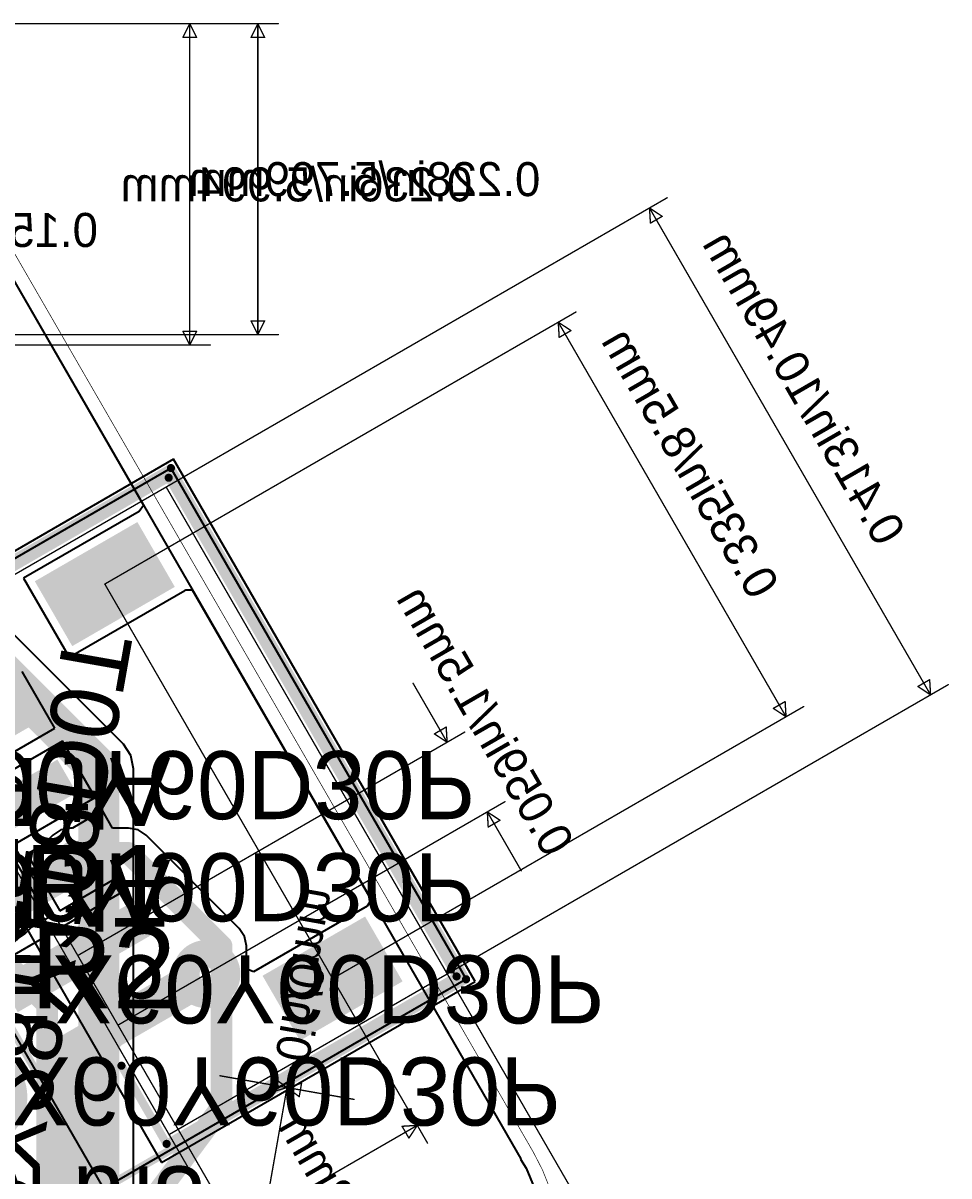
# Model space of a CAD drawing. Header units: millimetres. Extents: x 44.3 to 117.6, y 98.8 to 161.5.
# Drawn here: x 91.8 to 109.08, y 128.45 to 149.96 of the extents above; entities that cross this region are included whole.
import ezdxf

# ---------------------------------------------------------------- set-up
doc = ezdxf.new("R2010")
doc.units = ezdxf.units.MM
for name, color, linetype in [('BottomLayer', 5, 'Continuous'), ('BottomOverlay', 54, 'Continuous'), ('BottomPaste', 16, 'Continuous'), ('BottomSolder', 6, 'Continuous'), ('KeepOutLayer', 6, 'Continuous'), ('Mechanical10', 56, 'Continuous'), ('Mechanical13', 56, 'Continuous'), ('Mechanical15', 56, 'Continuous'), ('Mechanical2', 216, 'Continuous'), ('Mechanical4', 56, 'Continuous'), ('Mechanical5', 56, 'Continuous'), ('Mechanical7', 56, 'Continuous'), ('Mechanical8', 56, 'Continuous'), ('MultiLayer', 9, 'Continuous'), ('PadHoleLayer', 156, 'Continuous'), ('TopLayer', 1, 'Continuous'), ('TopOverlay', 2, 'Continuous'), ('TopPaste', 8, 'Continuous'), ('TopSolder', 216, 'Continuous')]:
    doc.layers.add(name, color=color, linetype=linetype)
doc.styles.add('Arial', font='arial.ttf', dxfattribs={"height": 0.2})

# ---------------------------------------------------------------- blocks, each defined once
blk = doc.blocks.new('PCBC_________1_2')
at = {"layer": 'BottomLayer'}
h = blk.add_hatch(color=5, dxfattribs=at)
edge = h.paths.add_edge_path()
edge.add_arc((0, 10.16), 0.85, 0, 360)
h = blk.add_hatch(color=5, dxfattribs=at)
edge = h.paths.add_edge_path()
edge.add_arc((0, 7.62), 0.85, 0, 360)
h = blk.add_hatch(color=5, dxfattribs=at)
edge = h.paths.add_edge_path()
edge.add_arc((0, 5.08), 0.85, 0, 360)
blk.add_hatch(color=5, dxfattribs=at).paths.add_polyline_path([(-0.85, 3.39), (0.85, 3.39), (0.85, 1.69), (-0.85, 1.69)])
h = blk.add_hatch(color=5, dxfattribs=at)
edge = h.paths.add_edge_path()
edge.add_arc((0, 0), 0.85, 0, 360)
at = {"layer": 'BottomSolder'}
h = blk.add_hatch(color=6, dxfattribs=at)
edge = h.paths.add_edge_path()
edge.add_arc((0, 10.16), 0.952, 0, 360)
h = blk.add_hatch(color=6, dxfattribs=at)
edge = h.paths.add_edge_path()
edge.add_arc((0, 7.62), 0.952, 0, 360)
h = blk.add_hatch(color=6, dxfattribs=at)
edge = h.paths.add_edge_path()
edge.add_arc((0, 5.08), 0.952, 0, 360)
blk.add_hatch(color=6, dxfattribs=at).paths.add_polyline_path([(-0.952, 3.492), (0.952, 3.492), (0.952, 1.588), (-0.952, 1.588)])
h = blk.add_hatch(color=6, dxfattribs=at)
edge = h.paths.add_edge_path()
edge.add_arc((0, 0), 0.952, 0, 360)
at = {"layer": 'MultiLayer'}
h = blk.add_hatch(color=9, dxfattribs=at)
edge = h.paths.add_edge_path()
edge.add_arc((0, 10.16), 0.85, 0, 360)
h = blk.add_hatch(color=9, dxfattribs=at)
edge = h.paths.add_edge_path()
edge.add_arc((0, 7.62), 0.85, 0, 360)
h = blk.add_hatch(color=9, dxfattribs=at)
edge = h.paths.add_edge_path()
edge.add_arc((0, 5.08), 0.85, 0, 360)
blk.add_hatch(color=9, dxfattribs=at).paths.add_polyline_path([(-0.85, 3.39), (0.85, 3.39), (0.85, 1.69), (-0.85, 1.69)])
h = blk.add_hatch(color=9, dxfattribs=at)
edge = h.paths.add_edge_path()
edge.add_arc((0, 0), 0.85, 0, 360)
at = {"layer": 'PadHoleLayer'}
h = blk.add_hatch(color=156, dxfattribs=at)
edge = h.paths.add_edge_path()
edge.add_arc((0, 10.16), 0.55, 0, 360)
h = blk.add_hatch(color=156, dxfattribs=at)
edge = h.paths.add_edge_path()
edge.add_arc((0, 7.62), 0.55, 0, 360)
h = blk.add_hatch(color=156, dxfattribs=at)
edge = h.paths.add_edge_path()
edge.add_arc((0, 5.08), 0.55, 0, 360)
h = blk.add_hatch(color=156, dxfattribs=at)
edge = h.paths.add_edge_path()
edge.add_arc((0, 2.54), 0.55, 0, 360)
h = blk.add_hatch(color=156, dxfattribs=at)
edge = h.paths.add_edge_path()
edge.add_arc((0, 0), 0.55, 0, 360)
at = {"layer": 'TopLayer'}
h = blk.add_hatch(color=1, dxfattribs=at)
edge = h.paths.add_edge_path()
edge.add_arc((0, 10.16), 0.85, 0, 360)
h = blk.add_hatch(color=1, dxfattribs=at)
edge = h.paths.add_edge_path()
edge.add_arc((0, 7.62), 0.85, 0, 360)
h = blk.add_hatch(color=1, dxfattribs=at)
edge = h.paths.add_edge_path()
edge.add_arc((0, 5.08), 0.85, 0, 360)
blk.add_hatch(color=1, dxfattribs=at).paths.add_polyline_path([(-0.85, 3.39), (0.85, 3.39), (0.85, 1.69), (-0.85, 1.69)])
h = blk.add_hatch(color=1, dxfattribs=at)
edge = h.paths.add_edge_path()
edge.add_arc((0, 0), 0.85, 0, 360)
at = {"layer": 'TopSolder'}
h = blk.add_hatch(color=216, dxfattribs=at)
edge = h.paths.add_edge_path()
edge.add_arc((0, 10.16), 0.952, 0, 360)
h = blk.add_hatch(color=216, dxfattribs=at)
edge = h.paths.add_edge_path()
edge.add_arc((0, 7.62), 0.952, 0, 360)
h = blk.add_hatch(color=216, dxfattribs=at)
edge = h.paths.add_edge_path()
edge.add_arc((0, 5.08), 0.952, 0, 360)
blk.add_hatch(color=216, dxfattribs=at).paths.add_polyline_path([(-0.952, 3.492), (0.952, 3.492), (0.952, 1.588), (-0.952, 1.588)])
h = blk.add_hatch(color=216, dxfattribs=at)
edge = h.paths.add_edge_path()
edge.add_arc((0, 0), 0.952, 0, 360)
blk = doc.blocks.new('FP_RMCF0402_MFG_3')
at = {"layer": 'TopLayer'}
for points in [[(-0.75, 0.3), (-0.25, 0.3), (-0.25, -0.3), (-0.75, -0.3)], [(0.25, 0.3), (0.75, 0.3), (0.75, -0.3), (0.25, -0.3)]]:
    blk.add_hatch(color=1, dxfattribs=at).paths.add_polyline_path(points)
at = {"layer": 'TopPaste'}
for points in [[(-0.75, 0.3), (-0.25, 0.3), (-0.25, -0.3), (-0.75, -0.3)], [(0.25, 0.3), (0.75, 0.3), (0.75, -0.3), (0.25, -0.3)]]:
    blk.add_hatch(color=8, dxfattribs=at).paths.add_polyline_path(points)
at = {"layer": 'TopSolder'}
for points in [[(-0.75, 0.3), (-0.25, 0.3), (-0.25, -0.3), (-0.75, -0.3)], [(0.25, 0.3), (0.75, 0.3), (0.75, -0.3), (0.25, -0.3)]]:
    blk.add_hatch(color=216, dxfattribs=at).paths.add_polyline_path(points)
at = {"layer": 'Mechanical10', "const_width": 0.1}
for points in [[(0, -0.5), (0, 0.5)], [(-0.5, 0), (0.5, 0)]]:
    blk.add_lwpolyline(points, dxfattribs=at)
at = {"layer": 'Mechanical10', "const_width": 0.05}
for points in [[(-0.025, 0.5, 1), (0.025, 0.5, 1)], [(-0.525, 0, 1), (-0.475, 0, 1)], [(0.475, 0, 1), (0.525, 0, 1)], [(-0.025, -0.5, 1), (0.025, -0.5, 1)]]:
    blk.add_lwpolyline(points, format="xyb", close=True, dxfattribs=at)
at = {"layer": 'Mechanical2', "const_width": 0.2}
for points in [[(-0.55, 0.275), (0.55, 0.275)], [(-0.55, -0.275), (-0.55, 0.275)], [(0.55, -0.275), (0.55, 0.275)], [(-0.55, -0.275), (0.55, -0.275)]]:
    blk.add_lwpolyline(points, dxfattribs=at)
at = {"layer": 'Mechanical2', "const_width": 0.1}
for points in [[(-0.6, 0.275, 1), (-0.5, 0.275, 1)], [(-0.6, 0.275, 1), (-0.5, 0.275, 1)], [(0.5, 0.275, 1), (0.6, 0.275, 1)], [(0.5, 0.275, 1), (0.6, 0.275, 1)], [(-0.6, -0.275, 1), (-0.5, -0.275, 1)], [(-0.6, -0.275, 1), (-0.5, -0.275, 1)], [(0.5, -0.275, 1), (0.6, -0.275, 1)], [(0.5, -0.275, 1), (0.6, -0.275, 1)]]:
    blk.add_lwpolyline(points, format="xyb", close=True, dxfattribs=at)
at = {"layer": 'Mechanical4', "const_width": 0.2}
for points in [[(-0.85, 0.4), (0.85, 0.4)], [(-0.85, -0.4), (-0.85, 0.4)], [(0.85, -0.4), (0.85, 0.4)], [(-0.85, -0.4), (0.85, -0.4)]]:
    blk.add_lwpolyline(points, dxfattribs=at)
at = {"layer": 'Mechanical4', "const_width": 0.1}
for points in [[(-0.9, 0.4, 1), (-0.8, 0.4, 1)], [(-0.9, 0.4, 1), (-0.8, 0.4, 1)], [(0.8, 0.4, 1), (0.9, 0.4, 1)], [(0.8, 0.4, 1), (0.9, 0.4, 1)], [(-0.9, -0.4, 1), (-0.8, -0.4, 1)], [(-0.9, -0.4, 1), (-0.8, -0.4, 1)], [(0.8, -0.4, 1), (0.9, -0.4, 1)], [(0.8, -0.4, 1), (0.9, -0.4, 1)]]:
    blk.add_lwpolyline(points, format="xyb", close=True, dxfattribs=at)
at = {"layer": 'Mechanical8', "const_width": 0.2}
for points in [[(-0.85, 0.4), (0.85, 0.4)], [(-0.85, -0.4), (-0.85, 0.4)], [(0.85, -0.4), (0.85, 0.4)], [(-0.85, -0.4), (0.85, -0.4)]]:
    blk.add_lwpolyline(points, dxfattribs=at)
at = {"layer": 'Mechanical8', "const_width": 0.1}
for points in [[(-0.9, 0.4, 1), (-0.8, 0.4, 1)], [(-0.9, 0.4, 1), (-0.8, 0.4, 1)], [(0.8, 0.4, 1), (0.9, 0.4, 1)], [(0.8, 0.4, 1), (0.9, 0.4, 1)], [(-0.9, -0.4, 1), (-0.8, -0.4, 1)], [(-0.9, -0.4, 1), (-0.8, -0.4, 1)], [(0.8, -0.4, 1), (0.9, -0.4, 1)], [(0.8, -0.4, 1), (0.9, -0.4, 1)]]:
    blk.add_lwpolyline(points, format="xyb", close=True, dxfattribs=at)
at = {"layer": 'TopOverlay', "const_width": 0.2}
for points in [[(-0.55, 0.7), (0.55, 0.7)], [(-0.55, -0.7), (0.55, -0.7)]]:
    blk.add_lwpolyline(points, dxfattribs=at)
at = {"layer": 'TopOverlay', "const_width": 0.1}
for points in [[(-0.6, 0.7, 1), (-0.5, 0.7, 1)], [(0.5, 0.7, 1), (0.6, 0.7, 1)], [(-0.6, -0.7, 1), (-0.5, -0.7, 1)], [(0.5, -0.7, 1), (0.6, -0.7, 1)]]:
    blk.add_lwpolyline(points, format="xyb", close=True, dxfattribs=at)
at = {"layer": 'Mechanical8'}
blk.add_text('R2', height=1, dxfattribs=at).set_placement((0, 0))
blk = doc.blocks.new('FP_RMCF0402_MFG_4')
at = {"layer": 'TopLayer'}
for points in [[(-0.75, 0.3), (-0.25, 0.3), (-0.25, -0.3), (-0.75, -0.3)], [(0.25, 0.3), (0.75, 0.3), (0.75, -0.3), (0.25, -0.3)]]:
    blk.add_hatch(color=1, dxfattribs=at).paths.add_polyline_path(points)
at = {"layer": 'TopPaste'}
for points in [[(-0.75, 0.3), (-0.25, 0.3), (-0.25, -0.3), (-0.75, -0.3)], [(0.25, 0.3), (0.75, 0.3), (0.75, -0.3), (0.25, -0.3)]]:
    blk.add_hatch(color=8, dxfattribs=at).paths.add_polyline_path(points)
at = {"layer": 'TopSolder'}
for points in [[(-0.75, 0.3), (-0.25, 0.3), (-0.25, -0.3), (-0.75, -0.3)], [(0.25, 0.3), (0.75, 0.3), (0.75, -0.3), (0.25, -0.3)]]:
    blk.add_hatch(color=216, dxfattribs=at).paths.add_polyline_path(points)
at = {"layer": 'Mechanical10', "const_width": 0.1}
for points in [[(0, -0.5), (0, 0.5)], [(-0.5, 0), (0.5, 0)]]:
    blk.add_lwpolyline(points, dxfattribs=at)
at = {"layer": 'Mechanical10', "const_width": 0.05}
for points in [[(-0.025, 0.5, 1), (0.025, 0.5, 1)], [(-0.525, 0, 1), (-0.475, 0, 1)], [(0.475, 0, 1), (0.525, 0, 1)], [(-0.025, -0.5, 1), (0.025, -0.5, 1)]]:
    blk.add_lwpolyline(points, format="xyb", close=True, dxfattribs=at)
at = {"layer": 'Mechanical2', "const_width": 0.2}
for points in [[(-0.55, -0.275), (-0.55, 0.275)], [(-0.55, 0.275), (0.55, 0.275)], [(0.55, -0.275), (0.55, 0.275)], [(-0.55, -0.275), (0.55, -0.275)]]:
    blk.add_lwpolyline(points, dxfattribs=at)
at = {"layer": 'Mechanical2', "const_width": 0.1}
for points in [[(-0.6, 0.275, 1), (-0.5, 0.275, 1)], [(-0.6, 0.275, 1), (-0.5, 0.275, 1)], [(0.5, 0.275, 1), (0.6, 0.275, 1)], [(0.5, 0.275, 1), (0.6, 0.275, 1)], [(-0.6, -0.275, 1), (-0.5, -0.275, 1)], [(-0.6, -0.275, 1), (-0.5, -0.275, 1)], [(0.5, -0.275, 1), (0.6, -0.275, 1)], [(0.5, -0.275, 1), (0.6, -0.275, 1)]]:
    blk.add_lwpolyline(points, format="xyb", close=True, dxfattribs=at)
at = {"layer": 'Mechanical4', "const_width": 0.2}
for points in [[(-0.85, -0.4), (-0.85, 0.4)], [(-0.85, 0.4), (0.85, 0.4)], [(0.85, -0.4), (0.85, 0.4)], [(-0.85, -0.4), (0.85, -0.4)]]:
    blk.add_lwpolyline(points, dxfattribs=at)
at = {"layer": 'Mechanical4', "const_width": 0.1}
for points in [[(-0.9, 0.4, 1), (-0.8, 0.4, 1)], [(-0.9, 0.4, 1), (-0.8, 0.4, 1)], [(0.8, 0.4, 1), (0.9, 0.4, 1)], [(0.8, 0.4, 1), (0.9, 0.4, 1)], [(-0.9, -0.4, 1), (-0.8, -0.4, 1)], [(-0.9, -0.4, 1), (-0.8, -0.4, 1)], [(0.8, -0.4, 1), (0.9, -0.4, 1)], [(0.8, -0.4, 1), (0.9, -0.4, 1)]]:
    blk.add_lwpolyline(points, format="xyb", close=True, dxfattribs=at)
at = {"layer": 'Mechanical8', "const_width": 0.2}
for points in [[(-0.85, -0.4), (-0.85, 0.4)], [(-0.85, 0.4), (0.85, 0.4)], [(0.85, -0.4), (0.85, 0.4)], [(-0.85, -0.4), (0.85, -0.4)]]:
    blk.add_lwpolyline(points, dxfattribs=at)
at = {"layer": 'Mechanical8', "const_width": 0.1}
for points in [[(-0.9, 0.4, 1), (-0.8, 0.4, 1)], [(-0.9, 0.4, 1), (-0.8, 0.4, 1)], [(0.8, 0.4, 1), (0.9, 0.4, 1)], [(0.8, 0.4, 1), (0.9, 0.4, 1)], [(-0.9, -0.4, 1), (-0.8, -0.4, 1)], [(-0.9, -0.4, 1), (-0.8, -0.4, 1)], [(0.8, -0.4, 1), (0.9, -0.4, 1)], [(0.8, -0.4, 1), (0.9, -0.4, 1)]]:
    blk.add_lwpolyline(points, format="xyb", close=True, dxfattribs=at)
at = {"layer": 'TopOverlay', "const_width": 0.2}
for points in [[(-0.55, 0.7), (0.55, 0.7)], [(-0.55, -0.7), (0.55, -0.7)]]:
    blk.add_lwpolyline(points, dxfattribs=at)
at = {"layer": 'TopOverlay', "const_width": 0.1}
for points in [[(-0.6, 0.7, 1), (-0.5, 0.7, 1)], [(0.5, 0.7, 1), (0.6, 0.7, 1)], [(-0.6, -0.7, 1), (-0.5, -0.7, 1)], [(0.5, -0.7, 1), (0.6, -0.7, 1)]]:
    blk.add_lwpolyline(points, format="xyb", close=True, dxfattribs=at)
at = {"layer": 'Mechanical8'}
blk.add_text('R1', height=1, dxfattribs=at).set_placement((0, 0))
blk = doc.blocks.new('CONN_S5B_ZR_SM4A_TF_JST_B_5')
at = {"layer": 'Mechanical7', "const_width": 0.0254}
for points in [[(3, 0), (-13.048, 0)], [(-12.667, 0), (-12.794, -0.254)], [(-12.54, -0.254), (-12.667, 0)], [(-12.667, 0), (-12.667, -5.799)], [(-2.245, 0.195), (-11.778, 0.195)], [(-11.397, 0.195), (-11.524, -0.059)], [(-11.27, -0.059), (-11.397, 0.195)], [(-11.397, 0.195), (-11.397, -5.799)], [(-11.27, -0.059), (-11.524, -0.059)], [(-12.54, -0.254), (-12.794, -0.254)], [(-12.54, -5.545), (-12.794, -5.545)], [(-12.667, -5.799), (-12.794, -5.545)], [(-12.54, -5.545), (-12.667, -5.799)], [(-11.27, -5.545), (-11.524, -5.545)], [(-11.397, -5.799), (-11.524, -5.545)], [(-11.27, -5.545), (-11.397, -5.799)], [(-2.245, -5.799), (-13.048, -5.799)], [(-2.245, -5.799), (-11.778, -5.799)]]:
    blk.add_lwpolyline(points, dxfattribs=at)
at = {"layer": 'Mechanical7', "const_width": 0.0127}
for points in [[(-13.055, 0, 1), (-13.042, 0, 1)], [(-12.674, 0, 1), (-12.661, 0, 1)], [(-12.674, 0, 1), (-12.661, 0, 1)], [(-12.674, 0, 1), (-12.661, 0, 1)], [(-11.785, 0.195, 1), (-11.772, 0.195, 1)], [(-11.404, 0.195, 1), (-11.391, 0.195, 1)], [(-11.404, 0.195, 1), (-11.391, 0.195, 1)], [(-11.404, 0.195, 1), (-11.391, 0.195, 1)], [(-11.531, -0.059, 1), (-11.518, -0.059, 1)], [(-11.531, -0.059, 1), (-11.518, -0.059, 1)], [(-11.277, -0.059, 1), (-11.264, -0.059, 1)], [(-11.277, -0.059, 1), (-11.264, -0.059, 1)], [(-12.801, -0.254, 1), (-12.788, -0.254, 1)], [(-12.801, -0.254, 1), (-12.788, -0.254, 1)], [(-12.547, -0.254, 1), (-12.534, -0.254, 1)], [(-12.547, -0.254, 1), (-12.534, -0.254, 1)], [(-12.801, -5.545, 1), (-12.788, -5.545, 1)], [(-12.801, -5.545, 1), (-12.788, -5.545, 1)], [(-12.547, -5.545, 1), (-12.534, -5.545, 1)], [(-12.547, -5.545, 1), (-12.534, -5.545, 1)], [(-11.531, -5.545, 1), (-11.518, -5.545, 1)], [(-11.531, -5.545, 1), (-11.518, -5.545, 1)], [(-11.277, -5.545, 1), (-11.264, -5.545, 1)], [(-11.277, -5.545, 1), (-11.264, -5.545, 1)], [(-13.055, -5.799, 1), (-13.042, -5.799, 1)], [(-12.674, -5.799, 1), (-12.661, -5.799, 1)], [(-12.674, -5.799, 1), (-12.661, -5.799, 1)], [(-12.674, -5.799, 1), (-12.661, -5.799, 1)], [(-11.785, -5.799, 1), (-11.772, -5.799, 1)], [(-11.404, -5.799, 1), (-11.391, -5.799, 1)], [(-11.404, -5.799, 1), (-11.391, -5.799, 1)], [(-11.404, -5.799, 1), (-11.391, -5.799, 1)]]:
    blk.add_lwpolyline(points, format="xyb", close=True, dxfattribs=at)
at = {"layer": 'Mechanical7', "text_generation_flag": 2}
for s, p in [('0.154in/3.902mm', (-9.683, -1.634)), ('0.228in/5.799mm', (-17.938, -2.582)), ('0.236in/5.994mm', (-16.668, -2.484))]:
    blk.add_text(s, height=0.635, rotation=180, dxfattribs=at).set_placement(p)
blk = doc.blocks.new('CONN_S5B_ZR_SM4A_TF_JST_B_6')
at = {"layer": 'Mechanical7', "const_width": 0.0254}
for points in [[(10.785, 1.27), (10.785, 0)], [(10.658, 0.254), (10.785, 0)], [(10.658, 0.254), (10.912, 0.254)], [(10.912, 0.254), (10.785, 0)], [(0, 0), (11.166, 0)], [(0, 0), (11.166, 0)], [(10.785, 0), (10.658, -0.254)], [(10.785, 0), (10.785, -1.27)], [(10.785, 0), (10.912, -0.254)], [(10.658, -0.254), (10.912, -0.254)]]:
    blk.add_lwpolyline(points, dxfattribs=at)
at = {"layer": 'Mechanical7', "const_width": 0.0127}
for points in [[(10.779, 1.27, 1), (10.791, 1.27, 1)], [(10.652, 0.254, 1), (10.664, 0.254, 1)], [(10.652, 0.254, 1), (10.664, 0.254, 1)], [(10.906, 0.254, 1), (10.918, 0.254, 1)], [(10.906, 0.254, 1), (10.918, 0.254, 1)], [(10.779, 0, 1), (10.791, 0, 1)], [(10.779, 0, 1), (10.791, 0, 1)], [(10.779, 0, 1), (10.791, 0, 1)], [(10.779, 0, 1), (10.791, 0, 1)], [(10.779, 0, 1), (10.791, 0, 1)], [(10.779, 0, 1), (10.791, 0, 1)], [(11.16, 0, 1), (11.172, 0, 1)], [(11.16, 0, 1), (11.172, 0, 1)], [(10.652, -0.254, 1), (10.664, -0.254, 1)], [(10.652, -0.254, 1), (10.664, -0.254, 1)], [(10.906, -0.254, 1), (10.918, -0.254, 1)], [(10.906, -0.254, 1), (10.918, -0.254, 1)], [(10.779, -1.27, 1), (10.791, -1.27, 1)]]:
    blk.add_lwpolyline(points, format="xyb", close=True, dxfattribs=at)
at = {"layer": 'Mechanical7', "text_generation_flag": 2}
for s, height, p in [('Default Padstyle: RX28Y118D0T', 1.27, (-6.208, 5.563)), ('0in/0mm', 0.635, (11.293, 0.318))]:
    blk.add_text(s, height=height, rotation=180, dxfattribs=at).set_placement(p)
blk = doc.blocks.new('CONN_S5B_ZR_SM4A_TF_JST_B_7')
at = {"layer": 'BottomLayer'}
for points in [[(-0.356, 1.499), (0.356, 1.499), (0.356, -1.499), (-0.356, -1.499)], [(1.144, 1.499), (1.856, 1.499), (1.856, -1.499), (1.144, -1.499)], [(2.644, 1.499), (3.356, 1.499), (3.356, -1.499), (2.644, -1.499)], [(4.144, 1.499), (4.856, 1.499), (4.856, -1.499), (4.144, -1.499)], [(5.644, 1.499), (6.356, 1.499), (6.356, -1.499), (5.644, -1.499)], [(-0.653, -2.899), (-0.653, -4.905), (-1.847, -4.905), (-1.847, -2.899)], [(7.847, -2.899), (7.847, -4.905), (6.653, -4.905), (6.653, -2.899)]]:
    blk.add_hatch(color=5, dxfattribs=at).paths.add_polyline_path(points)
at = {"layer": 'BottomPaste'}
for points in [[(-0.356, 1.499), (0.356, 1.499), (0.356, -1.499), (-0.356, -1.499)], [(1.144, 1.499), (1.856, 1.499), (1.856, -1.499), (1.144, -1.499)], [(2.644, 1.499), (3.356, 1.499), (3.356, -1.499), (2.644, -1.499)], [(4.144, 1.499), (4.856, 1.499), (4.856, -1.499), (4.144, -1.499)], [(5.644, 1.499), (6.356, 1.499), (6.356, -1.499), (5.644, -1.499)], [(-0.653, -2.899), (-0.653, -4.905), (-1.847, -4.905), (-1.847, -2.899)], [(7.847, -2.899), (7.847, -4.905), (6.653, -4.905), (6.653, -2.899)]]:
    blk.add_hatch(color=16, dxfattribs=at).paths.add_polyline_path(points)
at = {"layer": 'BottomSolder'}
for points in [[(-0.356, 1.499), (0.356, 1.499), (0.356, -1.499), (-0.356, -1.499)], [(1.144, 1.499), (1.856, 1.499), (1.856, -1.499), (1.144, -1.499)], [(2.644, 1.499), (3.356, 1.499), (3.356, -1.499), (2.644, -1.499)], [(4.144, 1.499), (4.856, 1.499), (4.856, -1.499), (4.144, -1.499)], [(5.644, 1.499), (6.356, 1.499), (6.356, -1.499), (5.644, -1.499)], [(-0.551, -2.797), (-0.551, -5.007), (-1.948, -5.007), (-1.948, -2.797)], [(7.948, -2.797), (7.948, -5.007), (6.551, -5.007), (6.551, -2.797)]]:
    blk.add_hatch(color=6, dxfattribs=at).paths.add_polyline_path(points)
at = {"layer": 'BottomOverlay', "const_width": 0.152}
for points in [[(-0.688, 0.322), (-2.372, 0.322)], [(-2.372, 0.322), (-2.372, -5.926)], [(8.372, 0.322), (8.372, -5.926)], [(8.372, -5.926), (-2.372, -5.926)]]:
    blk.add_lwpolyline(points, dxfattribs=at)
at = {"layer": 'BottomOverlay', "const_width": 0.0762}
for points in [[(-2.41, 0.322, 1), (-2.334, 0.322, 1)], [(-2.41, 0.322, 1), (-2.334, 0.322, 1)], [(-0.726, 0.322, 1), (-0.65, 0.322, 1)], [(-2.41, -5.926, 1), (-2.334, -5.926, 1)], [(-2.41, -5.926, 1), (-2.334, -5.926, 1)], [(8.334, -5.926, 1), (8.41, -5.926, 1)], [(8.334, -5.926, 1), (8.41, -5.926, 1)]]:
    blk.add_lwpolyline(points, format="xyb", close=True, dxfattribs=at)
at = {"layer": 'Mechanical13', "const_width": 0.0254}
for points in [[(8.245, 0.195), (-2.245, 0.195)], [(-2.245, 0.195), (-2.245, -5.799)], [(8.245, 0.195), (8.245, -5.799)], [(8.245, -5.799), (-2.245, -5.799)]]:
    blk.add_lwpolyline(points, dxfattribs=at)
at = {"layer": 'Mechanical13'}
for points, const_width in [([(-2.251, 0.195, 1), (-2.239, 0.195, 1)], 0.0127), ([(-2.251, 0.195, 1), (-2.239, 0.195, 1)], 0.0127), ([(0.381, -1.905, 1), (-0.381, -1.905, 1)], 0.508), ([(-0.508, -1.905, 1), (-0.254, -1.905, 1)], 0.254), ([(0.254, -1.905, 1), (0.508, -1.905, 1)], 0.254), ([(-2.251, -5.799, 1), (-2.239, -5.799, 1)], 0.0127), ([(-2.251, -5.799, 1), (-2.239, -5.799, 1)], 0.0127), ([(8.239, -5.799, 1), (8.251, -5.799, 1)], 0.0127), ([(8.239, -5.799, 1), (8.251, -5.799, 1)], 0.0127)]:
    blk.add_lwpolyline(points, format="xyb", close=True, dxfattribs=dict(at, const_width=const_width))
at = {"layer": 'Mechanical15'}
for p, q in [((-2.507, -6.053), (-2.507, 1.753)), ((-2.507, 1.753), (8.507, 1.753)), ((8.507, 1.753), (8.507, -6.053)), ((8.507, -6.053), (-2.507, -6.053))]:
    blk.add_line(p, q, dxfattribs=at)
at = {"layer": 'Mechanical15', "const_width": 0.152}
for points in [[(-2.507, 1.753), (-2.507, -6.053)], [(8.507, 1.753), (-2.507, 1.753)], [(8.507, 1.753), (8.507, -6.053)], [(8.507, -6.053), (-2.507, -6.053)]]:
    blk.add_lwpolyline(points, dxfattribs=at)
at = {"layer": 'Mechanical15', "const_width": 0.0762}
for points in [[(-2.545, -6.053, 1), (-2.469, -6.053, 1)], [(-2.545, -6.053, 1), (-2.469, -6.053, 1)], [(8.469, -6.053, 1), (8.545, -6.053, 1)], [(8.469, -6.053, 1), (8.545, -6.053, 1)]]:
    blk.add_lwpolyline(points, format="xyb", close=True, dxfattribs=at)
at = {"layer": 'Mechanical5'}
for p, q in [((-2.626, 0.576), (-2.626, -6.18)), ((8.626, 0.576), (-2.626, 0.576)), ((8.626, -6.18), (8.626, 0.576)), ((-2.626, -6.18), (8.626, -6.18))]:
    blk.add_line(p, q, dxfattribs=at)
at = {"layer": 'Mechanical7', "const_width": 0.0254}
for points in [[(3, 0), (-13.048, 0)], [(-2.245, 0.195), (-11.778, 0.195)], [(3, 0), (-4.793, 0)], [(-4.412, 0), (-4.412, -3.902)], [(11.166, 0), (0, 0)], [(11.166, 0), (0, 0)], [(0, 0), (0, -8.339)], [(1.5, 0), (1.5, -8.339)], [(-4.539, -3.648), (-4.412, -3.902)], [(-4.285, -3.648), (-4.539, -3.648)], [(-4.285, -3.648), (-4.412, -3.902)], [(7.25, -3.902), (-4.793, -3.902)], [(-1.25, -3.902), (-1.25, -14.054)], [(7.25, -3.902), (7.25, -14.054)], [(-2.245, -5.799), (-13.048, -5.799)], [(-2.245, -5.799), (-11.778, -5.799)], [(-2.245, -5.799), (-2.245, -16.594)], [(8.245, -5.799), (8.245, -16.594)], [(0, -7.958), (-1.27, -7.958)], [(0, -7.958), (-0.254, -7.831)], [(-0.254, -7.831), (-0.254, -8.085)], [(0, -7.958), (-0.254, -8.085)], [(1.754, -7.831), (1.5, -7.958)], [(2.77, -7.958), (1.5, -7.958)], [(1.754, -8.085), (1.5, -7.958)], [(1.754, -7.831), (1.754, -8.085)], [(-0.996, -13.546), (-1.25, -13.673)], [(-0.996, -13.546), (-0.996, -13.8)], [(7.25, -13.673), (6.996, -13.546)], [(6.996, -13.546), (6.996, -13.8)], [(7.25, -13.673), (-1.25, -13.673)], [(-0.996, -13.8), (-1.25, -13.673)], [(7.25, -13.673), (6.996, -13.8)], [(-1.991, -16.086), (-2.245, -16.213)], [(-1.991, -16.086), (-1.991, -16.34)], [(8.245, -16.213), (7.991, -16.086)], [(7.991, -16.086), (7.991, -16.34)], [(8.245, -16.213), (-2.245, -16.213)], [(-1.991, -16.34), (-2.245, -16.213)], [(8.245, -16.213), (7.991, -16.34)]]:
    blk.add_lwpolyline(points, dxfattribs=at)
at = {"layer": 'Mechanical7', "const_width": 0.0127}
for points in [[(-2.251, 0.195, 1), (-2.239, 0.195, 1)], [(-0.006, 0, 1), (0.006, 0, 1)], [(-0.006, 0, 1), (0.006, 0, 1)], [(-0.006, 0, 1), (0.006, 0, 1)], [(1.494, 0, 1), (1.506, 0, 1)], [(2.994, 0, 1), (3.006, 0, 1)], [(2.994, 0, 1), (3.006, 0, 1)], [(-4.546, -3.648, 1), (-4.533, -3.648, 1)], [(-4.546, -3.648, 1), (-4.533, -3.648, 1)], [(-4.292, -3.648, 1), (-4.279, -3.648, 1)], [(-4.292, -3.648, 1), (-4.279, -3.648, 1)], [(-4.8, -3.902, 1), (-4.787, -3.902, 1)], [(-4.419, -3.902, 1), (-4.406, -3.902, 1)], [(-4.419, -3.902, 1), (-4.406, -3.902, 1)], [(-4.419, -3.902, 1), (-4.406, -3.902, 1)], [(-1.256, -3.902, 1), (-1.244, -3.902, 1)], [(7.244, -3.902, 1), (7.256, -3.902, 1)], [(7.244, -3.902, 1), (7.256, -3.902, 1)], [(-2.251, -5.799, 1), (-2.239, -5.799, 1)], [(-2.251, -5.799, 1), (-2.239, -5.799, 1)], [(-2.251, -5.799, 1), (-2.239, -5.799, 1)], [(8.239, -5.799, 1), (8.251, -5.799, 1)], [(-1.276, -7.958, 1), (-1.264, -7.958, 1)], [(-0.26, -7.831, 1), (-0.248, -7.831, 1)], [(-0.26, -7.831, 1), (-0.248, -7.831, 1)], [(-0.006, -7.958, 1), (0.006, -7.958, 1)], [(-0.006, -7.958, 1), (0.006, -7.958, 1)], [(-0.006, -7.958, 1), (0.006, -7.958, 1)], [(1.494, -7.958, 1), (1.506, -7.958, 1)], [(1.494, -7.958, 1), (1.506, -7.958, 1)], [(1.494, -7.958, 1), (1.506, -7.958, 1)], [(1.748, -7.831, 1), (1.76, -7.831, 1)], [(1.748, -7.831, 1), (1.76, -7.831, 1)], [(2.764, -7.958, 1), (2.776, -7.958, 1)], [(-0.26, -8.085, 1), (-0.248, -8.085, 1)], [(-0.26, -8.085, 1), (-0.248, -8.085, 1)], [(1.748, -8.085, 1), (1.76, -8.085, 1)], [(1.748, -8.085, 1), (1.76, -8.085, 1)], [(-0.006, -8.339, 1), (0.006, -8.339, 1)], [(1.494, -8.339, 1), (1.506, -8.339, 1)], [(-1.002, -13.546, 1), (-0.99, -13.546, 1)], [(-1.002, -13.546, 1), (-0.99, -13.546, 1)], [(6.99, -13.546, 1), (7.002, -13.546, 1)], [(6.99, -13.546, 1), (7.002, -13.546, 1)], [(-1.256, -13.673, 1), (-1.244, -13.673, 1)], [(-1.256, -13.673, 1), (-1.244, -13.673, 1)], [(-1.256, -13.673, 1), (-1.244, -13.673, 1)], [(7.244, -13.673, 1), (7.256, -13.673, 1)], [(7.244, -13.673, 1), (7.256, -13.673, 1)], [(7.244, -13.673, 1), (7.256, -13.673, 1)], [(-1.002, -13.8, 1), (-0.99, -13.8, 1)], [(-1.002, -13.8, 1), (-0.99, -13.8, 1)], [(6.99, -13.8, 1), (7.002, -13.8, 1)], [(6.99, -13.8, 1), (7.002, -13.8, 1)], [(-1.256, -14.054, 1), (-1.244, -14.054, 1)], [(7.244, -14.054, 1), (7.256, -14.054, 1)], [(-1.997, -16.086, 1), (-1.985, -16.086, 1)], [(-1.997, -16.086, 1), (-1.985, -16.086, 1)], [(7.985, -16.086, 1), (7.997, -16.086, 1)], [(7.985, -16.086, 1), (7.997, -16.086, 1)], [(-2.251, -16.213, 1), (-2.239, -16.213, 1)], [(-2.251, -16.213, 1), (-2.239, -16.213, 1)], [(-2.251, -16.213, 1), (-2.239, -16.213, 1)], [(-1.997, -16.34, 1), (-1.985, -16.34, 1)], [(-1.997, -16.34, 1), (-1.985, -16.34, 1)], [(7.985, -16.34, 1), (7.997, -16.34, 1)], [(7.985, -16.34, 1), (7.997, -16.34, 1)], [(8.239, -16.213, 1), (8.251, -16.213, 1)], [(8.239, -16.213, 1), (8.251, -16.213, 1)], [(8.239, -16.213, 1), (8.251, -16.213, 1)], [(-2.251, -16.594, 1), (-2.239, -16.594, 1)], [(8.239, -16.594, 1), (8.251, -16.594, 1)]]:
    blk.add_lwpolyline(points, format="xyb", close=True, dxfattribs=at)
at = {"layer": 'Mechanical7', "text_generation_flag": 2}
for s, height, p in [('Default Padstyle: RX28Y118D0T', 1.27, (-6.207, 5.563)), ('0.154in/3.902mm', 0.635, (-9.683, -1.634)), ('0.059in/1.5mm', 0.635, (-1.314, -8.466)), ('0.335in/8.5mm', 0.635, (0.936, -14.181)), ('0.413in/10.49mm', 0.635, (0.619, -16.721))]:
    blk.add_text(s, height=height, rotation=180, dxfattribs=at).set_placement(p)
blk = doc.blocks.new('CONN_S5B_ZR_SM4A_TF_JST_B_10')
at = {"layer": 'Mechanical7', "text_generation_flag": 2}
for s, p in [('Alt Padstyle 2: OX90Y60D30P', (-5.573, 18.898)), ('Alt Padstyle 1: OX60Y90D30P', (-5.573, 16.993)), ('Right Mtg Padstyle: EX60Y60D30P', (-6.843, 15.088)), ('Left Mtg Padstyle: EX60Y60D30P', (-6.525, 13.183))]:
    blk.add_text(s, height=1.27, rotation=180, dxfattribs=at).set_placement(p)
blk = doc.blocks.new('CONN_S5B_ZR_SM4A_TF_JST_12')
at = {"layer": 'Mechanical7'}
for s, p in [('3rd Mtg Padstyle: EX70Y70D70P', (-6.208, -11.278)), ('Alt Padstyle 1: OX60Y90D30P', (-5.573, -16.993)), ('Alt Padstyle 2: OX90Y60D30P', (-5.573, -18.898))]:
    blk.add_text(s, height=1.27, dxfattribs=at).set_placement(p)

msp = doc.modelspace()

# ---------------------------------------------------------------- linework, layer by layer
at = {"layer": 'BottomLayer'}
for p, q in [((90.052, 147.886), (94.052, 140.957)), ((94.052, 140.957), (93.972, 140.843)), ((93.972, 140.843), (91.815, 139.598)), ((91.815, 139.598), (92.666, 138.124)), ((92.666, 138.124), (94.823, 139.369)), ((94.823, 139.369), (94.844, 139.381)), ((94.844, 139.381), (94.962, 139.382)), ((94.962, 139.382), (98.302, 133.596)), ((92.398, 136.804), (91.788, 137.86)), ((89.529, 135.148), (92.398, 136.804)), ((92.538, 136.561), (89.916, 135.047)), ((93.148, 135.505), (92.538, 136.561)), ((91.219, 134.392), (93.148, 135.505)), ((93.288, 135.262), (92.727, 134.938)), ((93.475, 134.938), (93.288, 135.262)), ((92.511, 134.903), (92.359, 134.802)), ((92.689, 134.938), (92.511, 134.903)), ((92.727, 134.938), (92.689, 134.938)), ((93.773, 134.938), (93.475, 134.938)), ((93.951, 134.903), (93.773, 134.938)), ((94.102, 134.802), (93.951, 134.903)), ((92.359, 134.802), (92.181, 134.623)), ((95.837, 133.066), (94.102, 134.802)), ((92.181, 134.623), (91.88, 134.449)), ((91.88, 134.449), (92.185, 133.922)), ((91.965, 133.794), (91.66, 134.322)), ((92.27, 133.267), (91.965, 133.794)), ((92.185, 133.922), (92.49, 133.394)), ((92.49, 133.394), (93.55, 134.006)), ((93.55, 134.006), (93.58, 134.006)), ((93.58, 134.006), (93.701, 133.885)), ((93.701, 133.885), (93.684, 133.759)), ((93.684, 133.759), (91.364, 132.419)), ((98.302, 133.596), (98.222, 133.482)), ((98.222, 133.482), (96.101, 132.257)), ((91.969, 133.093), (92.27, 133.267)), ((91.682, 132.856), (91.833, 132.957)), ((91.833, 132.957), (91.969, 133.093)), ((95.939, 132.915), (95.837, 133.066)), ((95.974, 132.737), (95.939, 132.915)), ((95.974, 132.311), (95.974, 132.737)), ((96.101, 132.257), (95.974, 132.311))]:
    msp.add_line(p, q, dxfattribs=at)
for points, const_width in [([(91.504, 133.286), (92.689, 134.472)], 0.406), ([(92.689, 134.472), (93.773, 134.472)], 0.406), ([(93.773, 134.472), (95.508, 132.737)], 0.406), ([(95.508, 129.733), (95.508, 132.737)], 0.406), ([(91.821, 131.953), (92.157, 132.289)], 0.406), ([(91.115, 131.953), (91.821, 131.953)], 0.406), ([(92.623, 130.406), (93.477, 131.26)], 0.762), ([(93.477, 131.26), (93.575, 131.26)], 0.406), ([(92.623, 129.775), (92.623, 130.406)], 0.762), ([(92.588, 126.595), (92.623, 129.775)], 0.762), ([(93.551, 127.102), (95.508, 129.733)], 0.406)]:
    msp.add_lwpolyline(points, dxfattribs=dict(at, const_width=const_width))
for points, const_width in [([(92.587, 134.472, 1), (92.791, 134.472, 1)], 0.203), ([(92.587, 134.472, 1), (92.791, 134.472, 1)], 0.203), ([(93.671, 134.472, 1), (93.874, 134.472, 1)], 0.203), ([(93.671, 134.472, 1), (93.874, 134.472, 1)], 0.203), ([(95.406, 132.737, 1), (95.609, 132.737, 1)], 0.203), ([(95.406, 132.737, 1), (95.609, 132.737, 1)], 0.203), ([(92.055, 132.289, 1), (92.258, 132.289, 1)], 0.203), ([(91.719, 131.953, 1), (91.923, 131.953, 1)], 0.203), ([(91.719, 131.953, 1), (91.923, 131.953, 1)], 0.203), ([(93.286, 131.26, 1), (93.667, 131.26, 1)], 0.381), ([(93.375, 131.26, 1), (93.579, 131.26, 1)], 0.203), ([(93.473, 131.26, 1), (93.677, 131.26, 1)], 0.203), ([(92.432, 130.406, 1), (92.813, 130.406, 1)], 0.381), ([(92.432, 130.406, 1), (92.813, 130.406, 1)], 0.381), ([(92.432, 129.775, 1), (92.813, 129.775, 1)], 0.381), ([(92.432, 129.775, 1), (92.813, 129.775, 1)], 0.381), ([(95.406, 129.733, 1), (95.609, 129.733, 1)], 0.203), ([(95.406, 129.733, 1), (95.609, 129.733, 1)], 0.203)]:
    msp.add_lwpolyline(points, format="xyb", close=True, dxfattribs=dict(at, const_width=const_width))
at = {"layer": 'KeepOutLayer', "const_width": 0.0127}
msp.add_lwpolyline([(90.282, 148.019), (101.323, 128.895)], dxfattribs=at)
at = {"layer": 'KeepOutLayer', "const_width": 0.00635}
msp.add_lwpolyline([(101.32, 128.895, 1), (101.326, 128.895, 1)], format="xyb", close=True, dxfattribs=at)
msp.add_lwpolyline([(101.32, 128.895, 1), (101.326, 128.895, 1)], format="xyb", close=True, dxfattribs=at)
at = {"layer": 'KeepOutLayer', "const_width": 0.0127}
msp.add_lwpolyline([(101.323, 128.895, -0.118191), (101.853, 127.107)], format="xyb", dxfattribs=at)
at = {"layer": 'TopLayer'}
for p, q in [((90.052, 147.886), (101.09, 128.768)), ((93.676, 136.5), (89.256, 140.92)), ((93.816, 136.29), (93.676, 136.5)), ((93.865, 136.042), (93.816, 136.29)), ((93.865, 118.262), (93.865, 136.042)), ((101.09, 128.768), (101.088, 128.759)), ((101.088, 128.759), (101.088, 128.759)), ((101.088, 128.759), (101.19, 128.592)), ((101.19, 128.592), (101.415, 128.05))]:
    msp.add_line(p, q, dxfattribs=at)
for points, const_width in [([(88.798, 140.462), (93.218, 136.042)], 0.762), ([(93.218, 118.262), (93.218, 136.042)], 0.762), ([(91.44, 132.461), (92.253, 131.648)], 0.406), ([(92.253, 121.082), (92.253, 131.648)], 0.406)]:
    msp.add_lwpolyline(points, dxfattribs=dict(at, const_width=const_width))
for points, const_width in [([(93.028, 136.042, 1), (93.409, 136.042, 1)], 0.381), ([(93.028, 136.042, 1), (93.409, 136.042, 1)], 0.381), ([(92.151, 131.648, 1), (92.354, 131.648, 1)], 0.203), ([(92.151, 131.648, 1), (92.354, 131.648, 1)], 0.203)]:
    msp.add_lwpolyline(points, format="xyb", close=True, dxfattribs=dict(at, const_width=const_width))

# ---------------------------------------------------------------- block references
for name, p, rotation in [('CONN_S5B_ZR_SM4A_TF_JST_B_5', (83.518, 144.145), 180), ('CONN_S5B_ZR_SM4A_TF_JST_B_7', (93.575, 131.26), 120), ('CONN_S5B_ZR_SM4A_TF_JST_B_6', (94.856, 119.474), 80), ('CONN_S5B_ZR_SM4A_TF_JST_12', (88.979, 117.348), 180)]:
    msp.add_blockref(name, p, dxfattribs=dict(rotation=rotation))
for name, p in [('CONN_S5B_ZR_SM4A_TF_JST_B_10', (82.876, 117.475)), ('FP_RMCF0402_MFG_4', (90.289, 133.731)), ('FP_RMCF0402_MFG_3', (90.297, 132.461)), ('PCBC_________1_2', (90.932, 119.761))]:
    msp.add_blockref(name, p)

# ---------------------------------------------------------------- texts
at = {"layer": 'TopOverlay', "style": 'Arial'}
for s, p in [('R1', (91.821, 133.096)), ('R2', (91.94, 131.572))]:
    msp.add_text(s, height=1.524, dxfattribs=at).set_placement(p)

doc.saveas('drawing.dxf')
